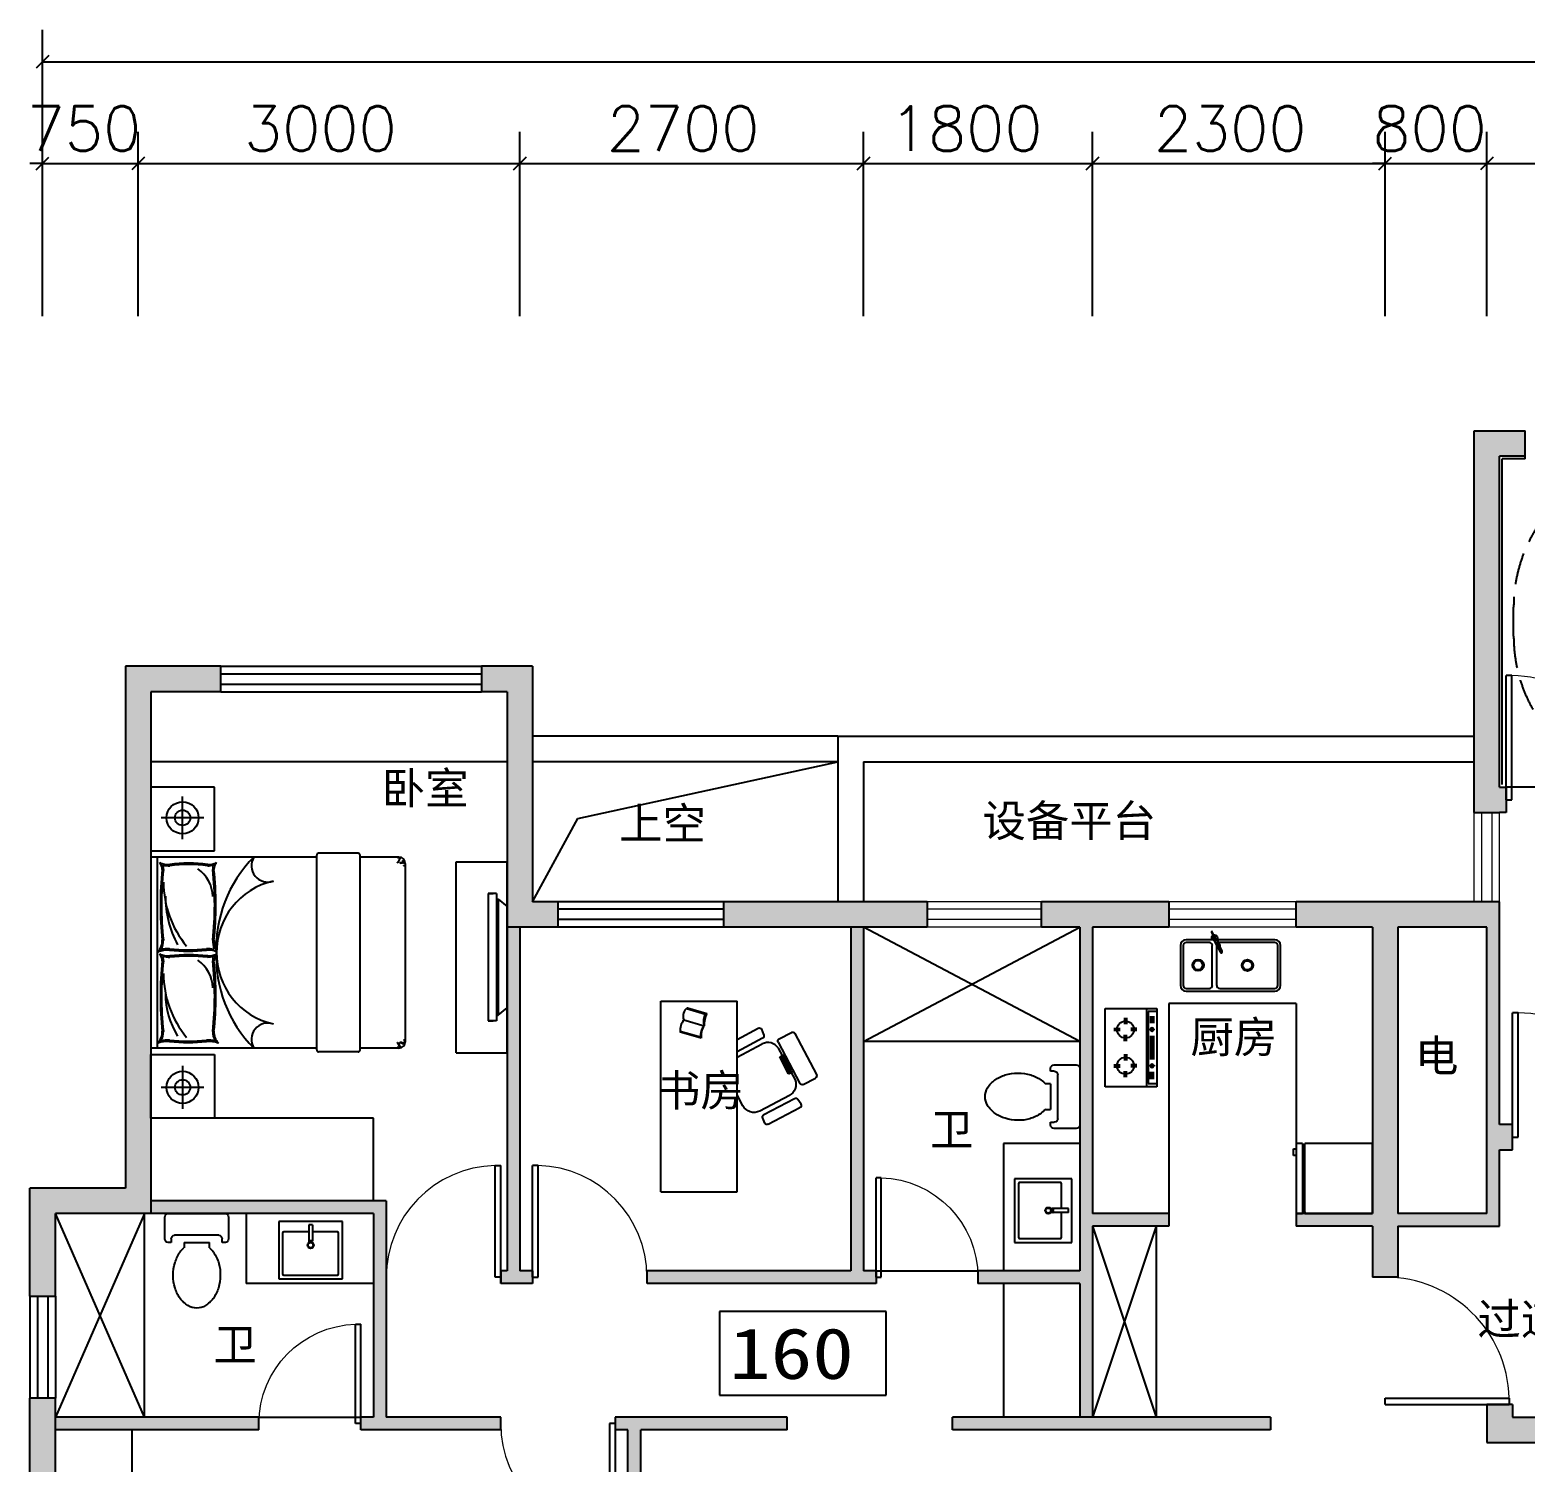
# Model space of a CAD drawing. Extents: x -1134706 to 1164706, y -1134256 to 18100.
# Drawn here: x -100 to 11650, y 6646 to 17900 of the extents above; entities that cross this region are included whole.
import ezdxf
from ezdxf.enums import TextEntityAlignment as Align

# ---------------------------------------------------------------- set-up
doc = ezdxf.new("R2010")
doc.units = 0
doc.header["$LTSCALE"] = 100
doc.linetypes.add('DASH', pattern=[0.35, 0.25, -0.1])
for name, color, linetype in [('4m-line', 4, 'Continuous'), ('4win', 140, 'Continuous'), ('5fix', 153, 'Continuous'), ('5fur', 175, 'Continuous'), ('5s-line', 5, 'Continuous'), ('7text', 31, 'Continuous'), ('7text2', 7, 'Continuous'), ('A-ANNO-DIMS', 70, 'Continuous'), ('A-WALL', 1, 'Continuous'), ('tc', 253, 'Continuous'), ('疏散范围线', 2, 'Continuous')]:
    doc.layers.add(name, color=color, linetype=linetype)
doc.styles.add('-黑体', font='simhei.ttf', dxfattribs={"width": 0.8})
doc.styles.add('9M-黑体', font='simhei.ttf')
doc.styles.add('GLA_T_A01_65_T3', font='ROMANS', dxfattribs={"bigfont": 'HZDX'})

msp = doc.modelspace()

# ---------------------------------------------------------------- hatches: boundary and pattern name
at = {"layer": 'tc'}
h = msp.add_hatch(color=256, dxfattribs=at)
h.dxf.hatch_style = 1
h.paths.add_polyline_path([(11450, 14550), (11650, 14550), (11650, 14750), (11250, 14750), (11250, 13050), (11250, 11750), (11450, 11750), (11500, 11750), (11500, 11950), (11450, 11950)])
h = msp.add_hatch(color=256, dxfattribs=at)
h.dxf.hatch_style = 1
h.paths.add_polyline_path([(850, 12700), (1400, 12700), (1400, 12900), (650, 12900), (650, 8800), (-100, 8800), (-100, 7950), (100, 7950), (100, 8600), (850, 8600)])
h = msp.add_hatch(color=256, dxfattribs=at)
h.dxf.hatch_style = 1
h.paths.add_polyline_path([(3850, 12900), (3450, 12900), (3450, 12700), (3650, 12700), (3650, 10850), (4050, 10850), (4050, 11050), (3850, 11050)])
h = msp.add_hatch(color=256, dxfattribs=at)
h.dxf.hatch_style = 1
h.paths.add_polyline_path([(6950, 10850), (6950, 11050), (6950, 11050), (6450, 11050), (6450, 11050), (5350, 11050), (5350, 10850)])
h = msp.add_hatch(color=256, dxfattribs=at)
h.dxf.hatch_style = 1
h.paths.add_polyline_path([(8250, 8500), (8850, 8500), (8850, 8600), (8250, 8600), (8250, 10850), (8850, 10850), (8850, 11050), (8050, 11050), (7850, 11050), (7850, 10850), (8150, 10850), (8150, 8150), (7350, 8150), (7350, 8050), (8150, 8050), (8150, 7000), (8250, 7000)])
h = msp.add_hatch(color=256, dxfattribs=at)
h.dxf.hatch_style = 1
h.paths.add_polyline_path([(10650, 8500), (11450, 8500), (11450, 9100), (11550, 9100), (11550, 9300), (11450, 9300), (11450, 11050), (9850, 11050), (9850, 10850), (10450, 10850), (10450, 8600), (9850, 8600), (9850, 8500), (10450, 8500), (10450, 8100), (10650, 8100)])
h.paths.add_polyline_path([(10650, 8600), (10650, 10850), (11350, 10850), (11350, 8600)], flags=16)
h = msp.add_hatch(color=256, dxfattribs=at)
h.dxf.hatch_style = 1
h.paths.add_polyline_path([(3650, 8150), (3600, 8150), (3600, 8050), (3850, 8050), (3850, 8150), (3750, 8150), (3750, 10850), (3650, 10850)])
h = msp.add_hatch(color=256, dxfattribs=at)
h.dxf.hatch_style = 1
h.paths.add_polyline_path([(6450, 8150), (6450, 10850), (6350, 10850), (6350, 8150), (4750, 8150), (4750, 8050), (6550, 8050), (6550, 8150)])
h = msp.add_hatch(color=256, dxfattribs=at)
h.dxf.hatch_style = 1
h.paths.add_polyline_path([(14900, 6800), (14900, 5200), (14900, 4900), (14900, 1100), (14150, 1100), (14150, 900), (15100, 900), (15850, 900), (15850, 1100), (15100, 1100), (15100, 4900), (15100, 5000), (15100, 6800), (17800, 6800), (18100, 6800), (18650, 6800), (18650, 7100), (18450, 7100), (18450, 7000), (17350, 7000), (17350, 9100), (17450, 9100), (17450, 9300), (16650, 9300), (16650, 9100), (17150, 9100), (17150, 7000), (15100, 7000), (15100, 9100), (15550, 9100), (15550, 9300), (14450, 9300), (14450, 9100), (14900, 9100), (14900, 7000), (12850, 7000), (12850, 9100), (13350, 9100), (13350, 9300), (12550, 9300), (12550, 9100), (12650, 9100), (12650, 7000), (11550, 7000), (11550, 7100), (11350, 7100), (11350, 6800), (11900, 6800), (13000, 6800)])
h = msp.add_hatch(color=256, dxfattribs=at)
h.dxf.hatch_style = 1
h.paths.add_polyline_path([(2600, 7000), (2500, 7000), (2500, 6900), (2700, 6900), (3600, 6900), (3600, 7000), (2700, 7000), (2700, 8700), (850, 8700), (850, 8600), (2600, 8600)])
h = msp.add_hatch(color=256, dxfattribs=at)
h.dxf.hatch_style = 1
h.paths.add_polyline_path([(100, 5200), (100, 7150), (-100, 7150), (-100, 5000), (1000, 5000), (1000, 900), (1600, 900), (1600, 1100), (1200, 1100), (1200, 5200)])
h = msp.add_hatch(color=256, dxfattribs=at)
h.dxf.hatch_style = 1
h.paths.add_polyline_path([(100, 7000), (100, 6900), (1700, 6900), (1700, 7000)])
h = msp.add_hatch(color=256, dxfattribs=at)
h.dxf.hatch_style = 1
h.paths.add_polyline_path([(4800, 2400), (5250, 2400), (5250, 2600), (4700, 2600), (4700, 6900), (5850, 6900), (5850, 7000), (4500, 7000), (4500, 6900), (4600, 6900), (4600, 1100), (3900, 1100), (3900, 900), (4600, 900), (5250, 900), (5250, 1100), (4800, 1100)])
h = msp.add_hatch(color=256, dxfattribs=at)
h.dxf.hatch_style = 1
h.paths.add_polyline_path([(9650, 6900), (9650, 7000), (7150, 7000), (7150, 6900)])

# ---------------------------------------------------------------- linework, layer by layer
at = {"color": 0, "linetype": 'ByBlock'}
for p, q in [((50, 17700), (-50, 17600)), ((-50, 16800), (50, 16900)), ((800, 16900), (700, 16800)), ((800, 16900), (700, 16800)), ((3800, 16900), (3700, 16800)), ((3700, 16800), (3800, 16900)), ((6500, 16900), (6400, 16800)), ((6400, 16800), (6500, 16900)), ((8300, 16900), (8200, 16800)), ((8200, 16800), (8300, 16900)), ((10500, 16800), (10600, 16900)), ((10500, 16800), (10600, 16900)), ((11400, 16900), (11300, 16800)), ((11400, 16900), (11300, 16800))]:
    msp.add_line(p, q, dxfattribs=at)
for p, q in [((11545, 12827), (11500, 12827)), ((11500, 11850), (11500, 12827)), ((11545, 11850), (11545, 12827)), ((11500, 11850), (11545, 11850)), ((11595, 10177), (11550, 10177)), ((11550, 9200), (11550, 10177)), ((11595, 9200), (11595, 10177)), ((7950, 9768), (8121, 9768)), ((7921, 9718), (7921, 9743)), ((7950, 9718), (7921, 9718)), ((7979, 9343), (7979, 9693)), ((8150, 9743), (8150, 9293)), ((7921, 9618), (7880, 9618)), ((7921, 9618), (7921, 9418)), ((7880, 9418), (7921, 9418)), ((7921, 9318), (7950, 9318)), ((7921, 9293), (7921, 9318)), ((8121, 9268), (7950, 9268)), ((11550, 9200), (11595, 9200)), ((3555, 8977), (3600, 8977)), ((3555, 8100), (3555, 8977)), ((3600, 8100), (3600, 8977)), ((3895, 8977), (3850, 8977)), ((3850, 8100), (3850, 8977)), ((3895, 8100), (3895, 8977)), ((986, 8600), (1436, 8600)), ((961, 8400), (961, 8571)), ((1461, 8571), (1461, 8400)), ((1011, 8371), (986, 8371)), ((1011, 8400), (1011, 8371)), ((1386, 8429), (1036, 8429)), ((1111, 8371), (1311, 8371)), ((1111, 8371), (1111, 8330)), ((1311, 8330), (1311, 8371)), ((1411, 8371), (1411, 8400)), ((1436, 8371), (1411, 8371)), ((3600, 8100), (3555, 8100)), ((3850, 8100), (3895, 8100)), ((10550, 7100), (10550, 7150)), ((10550, 7150), (11525, 7150)), ((10550, 7100), (11525, 7100)), ((11525, 7150), (11525, 7100)), ((4500, 6950), (4455, 6950)), ((4455, 6950), (4455, 6072)), ((4500, 6950), (4500, 6072))]:
    msp.add_line(p, q)
at = {"extrusion": (0, 0, -1)}
for p, q in [((6590, 8880), (6550, 8880)), ((6550, 8100), (6550, 8880)), ((6590, 8100), (6590, 8880)), ((6550, 8100), (6590, 8100)), ((2460, 7730), (2500, 7730)), ((2460, 6950), (2460, 7730)), ((2500, 6950), (2500, 7730)), ((2500, 6950), (2460, 6950))]:
    msp.add_line(p, q, dxfattribs=at)
at = {"lineweight": 13}
for centre, radius, start, end in [((11522, 11850), 978, 0, 88.5307), ((11572, 9200), 978, 0, 88.5307), ((3577, 8100), 877, 91.4693, 180), ((3872, 8100), 877, 0, 88.5307), ((4477, 6950), 877, 180, 268.5307)]:
    msp.add_arc(centre, radius, start, end, dxfattribs=at)
at = {"lineweight": 13, "extrusion": (0, 0, -1)}
for centre, start, end in [((-6570, 8100), 91.4693, 180), ((-2480, 6950), 0, 88.5307)]:
    msp.add_arc(centre, 780, start, end, dxfattribs=at)
at = {"extrusion": (0, 0, -1)}
for centre, major_axis, start_param, end_param in [((7950, 9743), (28.6, 0), 3.141593, 4.712389), ((8121, 9743), (-28.6, 0), 1.570796, 3.141593), ((7622, 9501), (-219, 0), 0.466662, 0.882651), ((7648, 9473), (-260, 0), 0.882651, 1.242542), ((7664, 9430), (-312, 0), 1.242542, 1.570796), ((7664, 9430), (312, 0), -1.570796, -1.242542), ((7681, 9473), (260, 0), -1.242542, -0.882651), ((7707, 9501), (219, 0), -0.882651, -0.65849), ((7950, 9693), (-28.6, 0), 1.570796, 3.141593), ((7582, 9518), (175, 0), 3.141593, 3.608254), ((7582, 9518), (-175, 0), -0.466662, 0), ((7622, 9536), (219, 0), 2.258941, 2.674931), ((7707, 9536), (219, 0), 0.65849, 0.882651), ((7648, 9563), (260, 0), 1.899051, 2.258941), ((7664, 9606), (-312, 0), 4.712389, 5.040643), ((7680, 9541), (-239, 0), 4.384135, 4.778232), ((7665, 9580), (-285, 0), 4.024244, 4.384135), ((7950, 9293), (-28.6, 0), 4.712389, 6.283185), ((7950, 9343), (28.6, 0), 0, 1.570796), ((8121, 9293), (28.6, 0), 0, 1.570796), ((986, 8571), (0, 28.6), -1.570796, 0), ((1436, 8571), (0, 28.6), 0, 1.570796), ((986, 8400), (0, 28.6), 3.141593, 4.712389), ((1036, 8400), (0, 28.6), -1.570796, 0), ((1386, 8400), (0, 28.6), 0, 1.570796), ((1436, 8400), (0, 28.6), 1.570796, 3.141593), ((1256, 8131), (0, 260), -1.242542, -0.882651), ((1228, 8157), (0, 219), -0.882651, -0.65849), ((1193, 8157), (0, 219), 0.65849, 0.882651), ((1149, 8115), (0, 285), 0.882651, 1.242542), ((1299, 8114), (0, 312), -1.570796, -1.242542), ((1299, 8114), (0, 312), 4.384135, 4.712389), ((1123, 8114), (0, 312), 1.570796, 1.899051), ((1187, 8130), (0, 239), 1.242542, 1.636639), ((1256, 8098), (0, 260), 4.024244, 4.384135), ((1166, 8098), (0, 260), 1.899051, 2.258941), ((1228, 8072), (0, 219), 3.608254, 4.024244), ((1211, 8032), (0, 175), 3.141593, 3.608254), ((1211, 8032), (0, 175), 2.674931, 3.141593), ((1193, 8072), (0, 219), 2.258941, 2.674931)]:
    msp.add_ellipse(centre, major_axis=major_axis, ratio=0.875, start_param=start_param, end_param=end_param, dxfattribs=at)
at = {"lineweight": 13}
msp.add_ellipse((10550, 7125), major_axis=(-689, 689), ratio=1, start_param=3.952635, end_param=5.497787, dxfattribs=at)
at = {"layer": '4m-line'}
for p, q in [((6250, 12350), (3850, 12350)), ((6250, 12350), (11250, 12350)), ((6250, 12350), (6250, 11050)), ((3650, 12150), (850, 12150)), ((6250, 12150), (3850, 12150)), ((4205, 11704), (6250, 12150)), ((6450, 12150), (11250, 12150)), ((6450, 12150), (6450, 11050)), ((12500, 11950), (11500, 11950)), ((3850, 11050), (4205, 11704)), ((6550, 8150), (7350, 8150)), ((1700, 7000), (2500, 7000))]:
    msp.add_line(p, q, dxfattribs=at)
at = {"layer": '4win'}
for p, q in [((1400, 12900), (3450, 12900)), ((1400, 12840), (3450, 12840)), ((1400, 12760), (3450, 12760)), ((1400, 12700), (3450, 12700)), ((5350, 11050), (4050, 11050)), ((5350, 10990), (4050, 10990)), ((5350, 10910), (4050, 10910)), ((5350, 10850), (4050, 10850)), ((-100, 7950), (-100, 7150)), ((-40, 7950), (-40, 7150)), ((40, 7950), (40, 7150)), ((100, 7950), (100, 7150))]:
    msp.add_line(p, q, dxfattribs=at)
at = {"layer": '4win', "lineweight": 13}
for p, q in [((11250, 11050), (11250, 11750)), ((11310, 11050), (11310, 11750)), ((11390, 11050), (11390, 11750)), ((11450, 11050), (11450, 11750)), ((7850, 11050), (6950, 11050)), ((9850, 11050), (8850, 11050)), ((7850, 10990), (6950, 10990)), ((9850, 10990), (8850, 10990)), ((7850, 10910), (6950, 10910)), ((7850, 10850), (6950, 10850)), ((9850, 10910), (8850, 10910)), ((9850, 10850), (8850, 10850))]:
    msp.add_line(p, q, dxfattribs=at)
at = {"layer": '5fix'}
for p, q in [((6450, 9950), (8150, 10850)), ((8150, 9950), (6450, 10850)), ((9850, 10250), (8850, 10250)), ((8850, 10250), (8850, 8600)), ((9850, 10250), (9850, 8600)), ((8350, 9595), (8350, 10211)), ((8350, 10211), (8755, 10211)), ((8502, 10136), (8502, 10087)), ((8518, 10136), (8518, 10087)), ((8674, 10211), (8674, 9595)), ((8755, 10187), (8687, 10187)), ((8687, 10187), (8687, 9620)), ((8706, 10151), (8706, 10095)), ((8717, 10151), (8717, 10095)), ((8729, 10151), (8729, 10095)), ((8755, 10211), (8755, 9595)), ((8419, 10053), (8467, 10053)), ((8419, 10041), (8467, 10041)), ((8502, 9955), (8502, 10003)), ((8518, 9955), (8518, 10003)), ((8600, 10053), (8552, 10053)), ((8600, 10037), (8552, 10037)), ((8702, 10049), (8702, 10042)), ((8734, 10049), (8702, 10049)), ((8702, 10042), (8734, 10042)), ((8706, 10050), (8706, 10049)), ((8706, 9996), (8706, 9810)), ((8707, 10038), (8707, 10038)), ((8710, 10053), (8712, 10053)), ((8711, 10055), (8711, 10052)), ((8711, 10035), (8711, 10034)), ((8715, 10038), (8717, 10038)), ((8716, 10058), (8716, 10057)), ((8716, 10050), (8716, 10049)), ((8716, 10040), (8716, 10037)), ((8717, 9996), (8717, 9810)), ((8720, 10053), (8722, 10053)), ((8720, 10033), (8722, 10033)), ((8721, 10055), (8721, 10052)), ((8721, 10035), (8721, 10033)), ((8725, 10038), (8727, 10038)), ((8726, 10050), (8726, 10049)), ((8726, 10040), (8726, 10037)), ((8729, 9996), (8729, 9810)), ((8734, 10042), (8734, 10049)), ((8150, 9950), (6450, 9950)), ((8419, 9769), (8467, 9769)), ((8419, 9753), (8467, 9753)), ((8502, 9852), (8502, 9803)), ((8518, 9852), (8518, 9803)), ((8600, 9769), (8552, 9769)), ((8600, 9753), (8552, 9753)), ((8702, 9757), (8702, 9765)), ((8702, 9765), (8734, 9765)), ((8734, 9757), (8702, 9757)), ((8705, 9765), (8707, 9765)), ((8706, 9766), (8706, 9765)), ((8706, 9756), (8706, 9755)), ((8706, 9755), (8707, 9755)), ((8710, 9770), (8712, 9770)), ((8711, 9771), (8711, 9769)), ((8715, 9765), (8717, 9765)), ((8715, 9755), (8717, 9755)), ((8716, 9774), (8716, 9774)), ((8716, 9766), (8716, 9765)), ((8716, 9756), (8716, 9754)), ((8720, 9770), (8722, 9770)), ((8721, 9771), (8721, 9769)), ((8725, 9765), (8727, 9765)), ((8725, 9755), (8727, 9755)), ((8726, 9766), (8726, 9765)), ((8726, 9756), (8726, 9754)), ((8734, 9765), (8734, 9757)), ((8502, 9670), (8502, 9719)), ((8518, 9670), (8518, 9719)), ((8706, 9656), (8706, 9712)), ((8711, 9751), (8711, 9750)), ((8711, 9750), (8712, 9750)), ((8717, 9656), (8717, 9712)), ((8720, 9750), (8722, 9750)), ((8721, 9751), (8721, 9748)), ((8729, 9656), (8729, 9712)), ((8755, 9595), (8350, 9595)), ((8687, 9620), (8755, 9620)), ((7550, 9150), (7550, 8150)), ((8150, 9150), (7550, 9150)), ((9831, 9109), (9850, 9109)), ((9831, 9055), (9831, 9109)), ((9850, 9055), (9831, 9055)), ((9850, 9150), (9850, 8600)), ((9900, 9150), (9850, 9150)), ((9850, 9109), (9850, 9055)), ((9900, 9150), (9900, 9136)), ((9900, 9136), (9900, 8613)), ((9920, 9136), (9900, 9136)), ((10450, 9150), (9920, 9150)), ((9920, 9136), (9920, 9150)), ((9920, 8613), (9920, 9136)), ((10450, 8600), (10450, 9150)), ((800, 7000), (100, 8600)), ((800, 8600), (100, 7000)), ((800, 7000), (800, 8600)), ((1600, 8600), (1600, 8050)), ((9850, 8600), (9900, 8600)), ((9920, 8613), (9900, 8613)), ((9900, 8613), (9900, 8600)), ((9920, 8613), (9920, 8600)), ((9920, 8600), (10450, 8600)), ((2600, 8050), (1600, 8050))]:
    msp.add_line(p, q, dxfattribs=at)
at = {"layer": '5fix', "ltscale": 20}
for p, q in [((9198, 10786), (9187, 10811)), ((9203, 10788), (9192, 10813)), ((8941, 10706), (8941, 10392)), ((8963, 10706), (8963, 10392)), ((9201, 10751), (8986, 10751)), ((9169, 10729), (8986, 10729)), ((9192, 10392), (9192, 10706)), ((9206, 10745), (9229, 10695)), ((9209, 10744), (9232, 10696)), ((9236, 10691), (9226, 10711)), ((9226, 10711), (9236, 10691)), ((9226, 10706), (9226, 10392)), ((9251, 10705), (9228, 10754)), ((9254, 10706), (9230, 10756)), ((9684, 10751), (9231, 10751)), ((9242, 10717), (9232, 10737)), ((9252, 10699), (9243, 10719)), ((9684, 10729), (9250, 10729)), ((9270, 10660), (9254, 10695)), ((9707, 10392), (9707, 10706)), ((9729, 10392), (9729, 10706)), ((9238, 10688), (9254, 10652)), ((8986, 10369), (9169, 10369)), ((8986, 10347), (9684, 10347)), ((9250, 10369), (9684, 10369))]:
    msp.add_line(p, q, dxfattribs=at)
at = {"layer": '5fix', "ltscale": 2}
for p, q in [((8088, 8873), (7638, 8873)), ((7638, 8873), (7638, 8373)), ((7668, 8833), (7668, 8413)), ((7998, 8843), (7678, 8843)), ((8008, 8638), (8008, 8833)), ((8088, 8373), (8088, 8873)), ((8063, 8638), (7935, 8638)), ((8063, 8607), (7935, 8607)), ((8008, 8413), (8008, 8607)), ((8063, 8607), (8063, 8638)), ((2356, 8536), (1856, 8536)), ((1856, 8536), (1856, 8086)), ((2121, 8511), (2091, 8511)), ((2091, 8511), (2091, 8383)), ((2121, 8511), (2121, 8383)), ((2356, 8086), (2356, 8536)), ((1886, 8446), (1886, 8126)), ((2091, 8456), (1896, 8456)), ((2316, 8456), (2121, 8456)), ((2326, 8126), (2326, 8446)), ((7638, 8373), (8088, 8373)), ((7678, 8403), (7998, 8403)), ((1896, 8116), (2316, 8116)), ((1856, 8086), (2356, 8086))]:
    msp.add_line(p, q, dxfattribs=at)
at = {"layer": '5fix', "ltscale": 20}
for centre, radius in [((9210, 10767), 22.5), ((9210, 10767), 10.2), ((9080, 10551), 45), ((9080, 10551), 36), ((9468, 10550), 45), ((9468, 10550), 36)]:
    msp.add_circle(centre, radius, dxfattribs=at)
at = {"layer": '5fix'}
for centre in [(8510, 10045), (8510, 9761)]:
    msp.add_circle(centre, 66.4, dxfattribs=at)
at = {"layer": '5fix', "ltscale": 2}
for centre, radius in [((7903, 8623), 25), ((7903, 8623), 20), ((2106, 8351), 25), ((2106, 8351), 20)]:
    msp.add_circle(centre, radius, dxfattribs=at)
at = {"layer": '5fix', "ltscale": 20}
for centre, radius, start, end in [((9189, 10812), 2.7, 25.0849, 205.0849), ((8986, 10706), 45, 90, 180), ((8986, 10706), 23.4, 90, 180), ((9169, 10706), 23.4, 0, 90), ((9196, 10797), 2.7, 205.0849, 25.0849), ((9232, 10720), 10.8, 205.0849, 25.0849), ((9250, 10706), 23.4, 179.8226, 180), ((9241, 10700), 13.5, 205.0849, 25.0849), ((9241, 10700), 10.8, 205.0849, 25.0849), ((9250, 10706), 23.4, 90, 111.7283), ((9684, 10706), 45, 0, 90), ((9684, 10706), 23.4, 0, 90), ((9262, 10656), 9, 205.0849, 25.0849), ((8986, 10392), 45, 180, 270), ((8986, 10392), 23.4, 180, 270), ((9169, 10392), 23.4, 270, 0), ((9250, 10392), 23.4, 180, 270), ((9684, 10392), 45, 270, 0), ((9684, 10392), 23.4, 270, 0)]:
    msp.add_arc(centre, radius, start, end, dxfattribs=at)
at = {"layer": '5fix'}
for centre, start, end in [((8718, 10045), 15.9261, 164.0739), ((8718, 10045), 196.0277, 343.9723), ((8718, 9761), 16.0277, 163.9723), ((8718, 9761), 195.9261, 344.0739)]:
    msp.add_arc(centre, 13, start, end, dxfattribs=at)
at = {"layer": '5fix', "ltscale": 2}
for centre, start, end in [((7678, 8833), 90, 180), ((7998, 8833), 0, 90), ((1896, 8446), 90, 180), ((2316, 8446), 0, 90), ((7678, 8413), 180, 270), ((7998, 8413), 270, 0), ((1896, 8126), 180, 270), ((2316, 8126), 270, 0)]:
    msp.add_arc(centre, 10, start, end, dxfattribs=at)
for centre, major_axis, start_param, end_param in [((7935, 8623), (0, 15.3), 0, 1.570794), ((7935, 8623), (0, 15.3), 0, 3.141593), ((7935, 8623), (0, 15.3), 1.570798, 3.141593), ((7944, 8623), (0, 15.3), 0, 3.141593), ((7944, 8623), (0, 15.3), 0, 3.141593), ((7946, 8623), (0, 15.3), 0, 3.141593), ((7946, 8623), (0, 15.3), 0, 3.141593), ((2106, 8394), (-15.3, 0), 0, 3.141593), ((2106, 8394), (-15.3, 0), 0, 3.141593), ((2106, 8393), (-15.3, 0), 0, 3.141593), ((2106, 8393), (-15.3, 0), 0, 3.141593), ((2106, 8383), (15.3, 0), 3.141593, 4.712387), ((2106, 8383), (-15.3, 0), 0, 3.141593), ((2106, 8383), (15.3, 0), -1.570794, 0)]:
    msp.add_ellipse(centre, major_axis=major_axis, ratio=0.448066, start_param=start_param, end_param=end_param, dxfattribs=at)
at = {"layer": '5fur', "ltscale": 100}
for p, q in [((1350, 11950), (850, 11950)), ((850, 11950), (850, 11450)), ((1100, 11541), (1100, 11877)), ((1350, 11450), (1350, 11950)), ((1268, 11709), (932, 11709)), ((850, 11450), (1350, 11450)), ((2154, 11400), (850, 11400)), ((850, 11400), (850, 9900)), ((900, 11400), (900, 9900)), ((2154, 9885), (2154, 11415)), ((2480, 11430), (2169, 11430)), ((2495, 9885), (2495, 11415)), ((2800, 11400), (2495, 11400)), ((2796, 11399), (2795, 11398)), ((2795, 11398), (2795, 11397)), ((2797, 11400), (2796, 11399)), ((2789, 11358), (2788, 11358)), ((2788, 11358), (2788, 11357)), ((2788, 11357), (2788, 11357)), ((2788, 11357), (2788, 11357)), ((2788, 11357), (2788, 11356)), ((2788, 11356), (2788, 11356)), ((2788, 11356), (2788, 11356)), ((2788, 11356), (2788, 11356)), ((2788, 11356), (2789, 11356)), ((2790, 11359), (2789, 11359)), ((2789, 11359), (2789, 11359)), ((2789, 11359), (2789, 11358)), ((2789, 11358), (2789, 11358)), ((2789, 11357), (2790, 11358)), ((2789, 11356), (2789, 11357)), ((2789, 11357), (2789, 11357)), ((2789, 11357), (2789, 11357)), ((2791, 11360), (2790, 11360)), ((2790, 11360), (2790, 11359)), ((2790, 11358), (2791, 11359)), ((2790, 11358), (2790, 11358)), ((2792, 11362), (2791, 11361)), ((2791, 11361), (2791, 11361)), ((2791, 11361), (2791, 11360)), ((2791, 11359), (2792, 11360)), ((2791, 11359), (2791, 11359)), ((2793, 11364), (2792, 11364)), ((2792, 11364), (2792, 11363)), ((2792, 11363), (2792, 11363)), ((2792, 11363), (2792, 11362)), ((2792, 11360), (2793, 11361)), ((2792, 11360), (2792, 11360)), ((2794, 11390), (2793, 11389)), ((2793, 11389), (2793, 11389)), ((2793, 11389), (2793, 11388)), ((2793, 11388), (2793, 11388)), ((2793, 11388), (2793, 11388)), ((2793, 11388), (2793, 11388)), ((2794, 11366), (2793, 11366)), ((2793, 11366), (2793, 11365)), ((2793, 11365), (2793, 11364)), ((2793, 11361), (2794, 11361)), ((2795, 11396), (2794, 11396)), ((2794, 11396), (2794, 11395)), ((2794, 11395), (2794, 11395)), ((2794, 11395), (2794, 11394)), ((2794, 11394), (2794, 11394)), ((2794, 11394), (2794, 11393)), ((2794, 11393), (2794, 11393)), ((2794, 11393), (2794, 11392)), ((2794, 11392), (2794, 11392)), ((2794, 11392), (2794, 11391)), ((2794, 11391), (2794, 11391)), ((2794, 11391), (2794, 11390)), ((2794, 11390), (2794, 11390)), ((2794, 11390), (2794, 11390)), ((2795, 11368), (2794, 11367)), ((2794, 11367), (2794, 11367)), ((2794, 11367), (2794, 11366)), ((2794, 11361), (2795, 11362)), ((2795, 11397), (2795, 11396)), ((2796, 11369), (2795, 11369)), ((2795, 11369), (2795, 11368)), ((2795, 11368), (2795, 11368)), ((2795, 11362), (2795, 11362)), ((2795, 11362), (2796, 11362)), ((2797, 11371), (2796, 11370)), ((2796, 11370), (2796, 11370)), ((2796, 11370), (2796, 11369)), ((2796, 11362), (2797, 11363)), ((2798, 11373), (2797, 11372)), ((2797, 11372), (2797, 11371)), ((2797, 11371), (2797, 11371)), ((2797, 11363), (2798, 11364)), ((2797, 11363), (2797, 11363)), ((2799, 11374), (2798, 11374)), ((2798, 11374), (2798, 11373)), ((2798, 11373), (2798, 11373)), ((2798, 11366), (2799, 11367)), ((2798, 11365), (2798, 11366)), ((2798, 11364), (2798, 11365)), ((2798, 11365), (2798, 11365)), ((2800, 11376), (2799, 11375)), ((2799, 11375), (2799, 11374)), ((2799, 11369), (2800, 11370)), ((2799, 11368), (2799, 11369)), ((2799, 11369), (2799, 11369)), ((2799, 11367), (2799, 11368)), ((2801, 11377), (2800, 11377)), ((2800, 11377), (2800, 11376)), ((2800, 11371), (2801, 11372)), ((2800, 11370), (2800, 11371)), ((2802, 11379), (2801, 11379)), ((2801, 11379), (2801, 11378)), ((2801, 11378), (2801, 11377)), ((2801, 11373), (2802, 11374)), ((2801, 11372), (2801, 11373)), ((2803, 11381), (2802, 11380)), ((2802, 11380), (2802, 11379)), ((2802, 11374), (2803, 11375)), ((2802, 11374), (2802, 11374)), ((2804, 11382), (2803, 11382)), ((2803, 11382), (2803, 11381)), ((2803, 11381), (2803, 11381)), ((2803, 11377), (2804, 11378)), ((2803, 11376), (2803, 11377)), ((2803, 11375), (2803, 11376)), ((2805, 11384), (2804, 11384)), ((2804, 11384), (2804, 11383)), ((2804, 11383), (2804, 11383)), ((2804, 11383), (2804, 11382)), ((2804, 11381), (2805, 11382)), ((2804, 11380), (2804, 11381)), ((2804, 11379), (2804, 11380)), ((2804, 11378), (2804, 11379)), ((2806, 11386), (2805, 11385)), ((2805, 11385), (2805, 11385)), ((2805, 11385), (2805, 11385)), ((2805, 11385), (2805, 11384)), ((2805, 11384), (2805, 11385)), ((2805, 11385), (2806, 11385)), ((2805, 11383), (2805, 11384)), ((2805, 11382), (2805, 11383)), ((2805, 11383), (2805, 11383)), ((2807, 11387), (2806, 11387)), ((2806, 11387), (2806, 11386)), ((2806, 11386), (2806, 11387)), ((2806, 11387), (2807, 11387)), ((2806, 11386), (2806, 11386)), ((2806, 11385), (2806, 11386)), ((2806, 11386), (2806, 11386)), ((2807, 11356), (2806, 11354)), ((2806, 11354), (2808, 11353)), ((2808, 11390), (2807, 11389)), ((2807, 11389), (2807, 11388)), ((2807, 11388), (2807, 11388)), ((2807, 11388), (2807, 11387)), ((2807, 11387), (2807, 11388)), ((2807, 11388), (2808, 11388)), ((2807, 11387), (2807, 11387)), ((2807, 11356), (2812, 11357)), ((2809, 11391), (2808, 11390)), ((2808, 11390), (2808, 11390)), ((2808, 11388), (2808, 11389)), ((2808, 11389), (2809, 11389)), ((2808, 11388), (2808, 11388)), ((2808, 11353), (2816, 11354)), ((2808, 11353), (2808, 11353)), ((2810, 11393), (2809, 11392)), ((2809, 11392), (2809, 11391)), ((2809, 11389), (2809, 11390)), ((2809, 11390), (2810, 11390)), ((2809, 11389), (2809, 11389)), ((2811, 11395), (2810, 11393)), ((2810, 11390), (2810, 11391)), ((2810, 11391), (2811, 11391)), ((2811, 11392), (2812, 11393)), ((2811, 11391), (2811, 11392)), ((2811, 11391), (2811, 11391)), ((2812, 11393), (2813, 11393)), ((2812, 11357), (2817, 11358)), ((2813, 11394), (2814, 11395)), ((2813, 11393), (2813, 11394)), ((2816, 11354), (2820, 11355)), ((2817, 11358), (2821, 11359)), ((2820, 11355), (2821, 11356)), ((2821, 11359), (2823, 11359)), ((2821, 11356), (2825, 11355)), ((2824, 11365), (2823, 11365)), ((2823, 11359), (2825, 11360)), ((2826, 11366), (2824, 11365)), ((2825, 11360), (2826, 11360)), ((2825, 11355), (2831, 11358)), ((2827, 11366), (2826, 11366)), ((2826, 11360), (2827, 11361)), ((2828, 11367), (2827, 11366)), ((2827, 11361), (2827, 11361)), ((2827, 11361), (2828, 11361)), ((2829, 11367), (2828, 11367)), ((2828, 11361), (2829, 11362)), ((2830, 11367), (2829, 11367)), ((2829, 11362), (2829, 11362)), ((2829, 11362), (2830, 11362)), ((2831, 11368), (2830, 11367)), ((2830, 11362), (2830, 11362)), ((2830, 11362), (2831, 11362)), ((2832, 11368), (2831, 11368)), ((2831, 11362), (2832, 11362)), ((2831, 11358), (2834, 11358)), ((2833, 11368), (2832, 11368)), ((2832, 11362), (2832, 11362)), ((2832, 11362), (2833, 11362)), ((2834, 11368), (2833, 11368)), ((2833, 11362), (2834, 11363)), ((2836, 11369), (2834, 11368)), ((2834, 11363), (2835, 11363)), ((2834, 11358), (2837, 11355)), ((2835, 11363), (2837, 11363)), ((2835, 11336), (2837, 11335)), ((2837, 11369), (2836, 11369)), ((2839, 11370), (2837, 11369)), ((2837, 11363), (2839, 11363)), ((2837, 11355), (2840, 11354)), ((2837, 11335), (2839, 11335)), ((2840, 11370), (2839, 11370)), ((2839, 11363), (2841, 11364)), ((2839, 11335), (2841, 11335)), ((2843, 11371), (2840, 11370)), ((2840, 11354), (2841, 11354)), ((2841, 11364), (2844, 11364)), ((2841, 11354), (2850, 11354)), ((2841, 11335), (2843, 11334)), ((2845, 11372), (2843, 11371)), ((2843, 11334), (2844, 11334)), ((2844, 11364), (2848, 11365)), ((2844, 11334), (2846, 11334)), ((2846, 11334), (2848, 11334)), ((2850, 11354), (2848, 11354)), ((2848, 11334), (2850, 11334)), ((2850, 11350), (2850, 9947)), ((3250, 9863), (3250, 11363)), ((3250, 11363), (3650, 11363)), ((3650, 9863), (3650, 11363)), ((3650, 11261), (3650, 9965)), ((3500, 11113), (3500, 10113)), ((3500, 11113), (3540, 11113)), ((3567, 11113), (3500, 11113)), ((3567, 11113), (3567, 10113)), ((3567, 11069), (3579, 11069)), ((3579, 11069), (3579, 10157)), ((3579, 11069), (3650, 11011)), ((3567, 10113), (3500, 10113)), ((3500, 10113), (3540, 10113)), ((3567, 10157), (3579, 10157)), ((3579, 10157), (3650, 10215)), ((2154, 9900), (850, 9900)), ((2800, 9900), (2495, 9900)), ((2788, 9943), (2788, 9944)), ((2788, 9944), (2788, 9944)), ((2788, 9944), (2788, 9944)), ((2788, 9944), (2788, 9944)), ((2788, 9944), (2789, 9944)), ((2788, 9942), (2788, 9943)), ((2788, 9943), (2788, 9943)), ((2788, 9943), (2788, 9943)), ((2789, 9942), (2788, 9942)), ((2789, 9944), (2789, 9943)), ((2789, 9943), (2789, 9943)), ((2789, 9943), (2789, 9943)), ((2789, 9943), (2790, 9942)), ((2789, 9941), (2789, 9942)), ((2789, 9942), (2789, 9942)), ((2790, 9941), (2789, 9941)), ((2789, 9941), (2789, 9941)), ((2790, 9942), (2790, 9942)), ((2790, 9942), (2791, 9941)), ((2790, 9940), (2790, 9941)), ((2791, 9940), (2790, 9940)), ((2791, 9941), (2791, 9941)), ((2791, 9941), (2792, 9940)), ((2791, 9939), (2791, 9940)), ((2792, 9938), (2791, 9939)), ((2791, 9939), (2791, 9939)), ((2792, 9940), (2792, 9940)), ((2792, 9940), (2793, 9939)), ((2792, 9937), (2792, 9938)), ((2792, 9936), (2792, 9937)), ((2792, 9937), (2792, 9937)), ((2793, 9936), (2792, 9936)), ((2793, 9939), (2794, 9939)), ((2793, 9935), (2793, 9936)), ((2793, 9934), (2793, 9935)), ((2794, 9934), (2793, 9934)), ((2793, 9911), (2793, 9912)), ((2793, 9912), (2793, 9912)), ((2793, 9912), (2793, 9912)), ((2793, 9912), (2793, 9912)), ((2794, 9910), (2793, 9911)), ((2793, 9911), (2793, 9911)), ((2794, 9939), (2795, 9938)), ((2794, 9933), (2794, 9934)), ((2795, 9932), (2794, 9933)), ((2794, 9933), (2794, 9933)), ((2794, 9909), (2794, 9910)), ((2794, 9910), (2794, 9910)), ((2794, 9910), (2794, 9910)), ((2794, 9908), (2794, 9909)), ((2794, 9909), (2794, 9909)), ((2794, 9907), (2794, 9908)), ((2794, 9908), (2794, 9908)), ((2794, 9906), (2794, 9907)), ((2794, 9907), (2794, 9907)), ((2794, 9905), (2794, 9906)), ((2794, 9906), (2794, 9906)), ((2794, 9904), (2794, 9905)), ((2794, 9905), (2794, 9905)), ((2795, 9904), (2794, 9904)), ((2795, 9938), (2795, 9938)), ((2795, 9938), (2796, 9938)), ((2795, 9931), (2795, 9932)), ((2795, 9932), (2795, 9932)), ((2796, 9931), (2795, 9931)), ((2795, 9903), (2795, 9904)), ((2795, 9902), (2795, 9903)), ((2796, 9901), (2795, 9902)), ((2796, 9938), (2797, 9937)), ((2796, 9930), (2796, 9931)), ((2797, 9929), (2796, 9930)), ((2796, 9930), (2796, 9930)), ((2797, 9900), (2796, 9901)), ((2797, 9937), (2797, 9937)), ((2797, 9937), (2798, 9936)), ((2797, 9928), (2797, 9929)), ((2797, 9929), (2797, 9929)), ((2798, 9927), (2797, 9928)), ((2798, 9936), (2798, 9935)), ((2798, 9935), (2798, 9935)), ((2798, 9935), (2798, 9934)), ((2798, 9934), (2799, 9933)), ((2798, 9926), (2798, 9927)), ((2798, 9927), (2798, 9927)), ((2799, 9926), (2798, 9926)), ((2799, 9933), (2799, 9932)), ((2799, 9932), (2799, 9931)), ((2799, 9931), (2799, 9931)), ((2799, 9931), (2800, 9930)), ((2799, 9925), (2799, 9926)), ((2800, 9924), (2799, 9925)), ((2800, 9930), (2800, 9929)), ((2800, 9929), (2801, 9928)), ((2800, 9923), (2800, 9924)), ((2801, 9923), (2800, 9923)), ((2801, 9928), (2801, 9927)), ((2801, 9927), (2802, 9926)), ((2801, 9922), (2801, 9923)), ((2801, 9921), (2801, 9922)), ((2802, 9921), (2801, 9921)), ((2802, 9926), (2802, 9926)), ((2802, 9926), (2803, 9925)), ((2802, 9920), (2802, 9921)), ((2803, 9919), (2802, 9920)), ((2803, 9925), (2803, 9924)), ((2803, 9924), (2803, 9923)), ((2803, 9923), (2804, 9922)), ((2803, 9918), (2803, 9919)), ((2803, 9919), (2803, 9919)), ((2804, 9918), (2803, 9918)), ((2804, 9922), (2804, 9921)), ((2804, 9921), (2804, 9920)), ((2804, 9920), (2804, 9919)), ((2804, 9919), (2805, 9918)), ((2804, 9917), (2804, 9918)), ((2804, 9916), (2804, 9917)), ((2804, 9917), (2804, 9917)), ((2805, 9916), (2804, 9916)), ((2805, 9918), (2805, 9917)), ((2805, 9917), (2805, 9917)), ((2805, 9917), (2805, 9916)), ((2805, 9915), (2805, 9916)), ((2805, 9916), (2805, 9915)), ((2806, 9914), (2805, 9915)), ((2805, 9915), (2805, 9915)), ((2805, 9915), (2805, 9915)), ((2805, 9915), (2806, 9915)), ((2806, 9946), (2808, 9947)), ((2807, 9944), (2806, 9946)), ((2806, 9915), (2806, 9914)), ((2806, 9913), (2806, 9914)), ((2806, 9914), (2806, 9914)), ((2806, 9914), (2806, 9914)), ((2806, 9914), (2806, 9913)), ((2807, 9913), (2806, 9913)), ((2806, 9913), (2807, 9913)), ((2807, 9944), (2812, 9943)), ((2807, 9912), (2807, 9913)), ((2807, 9913), (2807, 9913)), ((2807, 9913), (2807, 9912)), ((2807, 9911), (2807, 9912)), ((2807, 9912), (2807, 9912)), ((2807, 9912), (2808, 9912)), ((2808, 9910), (2807, 9911)), ((2808, 9947), (2808, 9947)), ((2808, 9947), (2816, 9946)), ((2808, 9912), (2808, 9912)), ((2808, 9912), (2808, 9911)), ((2808, 9911), (2809, 9911)), ((2809, 9909), (2808, 9910)), ((2808, 9910), (2808, 9910)), ((2809, 9911), (2809, 9911)), ((2809, 9911), (2809, 9910)), ((2809, 9910), (2810, 9910)), ((2809, 9908), (2809, 9909)), ((2810, 9907), (2809, 9908)), ((2810, 9910), (2810, 9909)), ((2810, 9909), (2811, 9909)), ((2811, 9905), (2810, 9907)), ((2811, 9909), (2811, 9909)), ((2811, 9909), (2811, 9908)), ((2811, 9908), (2812, 9907)), ((2812, 9943), (2817, 9942)), ((2812, 9907), (2813, 9907)), ((2813, 9907), (2813, 9906)), ((2813, 9906), (2814, 9905)), ((2816, 9946), (2820, 9945)), ((2817, 9942), (2821, 9941)), ((2820, 9945), (2821, 9944)), ((2821, 9944), (2825, 9945)), ((2821, 9941), (2823, 9941)), ((2823, 9941), (2825, 9940)), ((2824, 9935), (2823, 9935)), ((2826, 9934), (2824, 9935)), ((2825, 9945), (2831, 9942)), ((2825, 9940), (2826, 9940)), ((2826, 9940), (2827, 9939)), ((2827, 9934), (2826, 9934)), ((2827, 9939), (2827, 9939)), ((2827, 9939), (2828, 9939)), ((2828, 9933), (2827, 9934)), ((2828, 9939), (2829, 9938)), ((2829, 9933), (2828, 9933)), ((2829, 9938), (2829, 9938)), ((2829, 9938), (2830, 9938)), ((2830, 9933), (2829, 9933)), ((2830, 9938), (2830, 9938)), ((2830, 9938), (2831, 9938)), ((2831, 9932), (2830, 9933)), ((2831, 9942), (2834, 9942)), ((2831, 9938), (2832, 9938)), ((2832, 9932), (2831, 9932)), ((2832, 9938), (2832, 9938)), ((2832, 9938), (2833, 9938)), ((2833, 9932), (2832, 9932)), ((2833, 9938), (2834, 9937)), ((2834, 9932), (2833, 9932)), ((2834, 9942), (2837, 9945)), ((2834, 9937), (2835, 9937)), ((2836, 9931), (2834, 9932)), ((2835, 9964), (2837, 9965)), ((2835, 9937), (2837, 9937)), ((2837, 9931), (2836, 9931)), ((2837, 9965), (2839, 9965)), ((2837, 9945), (2840, 9946)), ((2837, 9937), (2839, 9937)), ((2839, 9930), (2837, 9931)), ((2839, 9965), (2841, 9965)), ((2839, 9937), (2841, 9936)), ((2840, 9930), (2839, 9930)), ((2840, 9946), (2841, 9946)), ((2843, 9929), (2840, 9930)), ((2841, 9965), (2843, 9966)), ((2841, 9946), (2850, 9946)), ((2841, 9936), (2844, 9936)), ((2843, 9966), (2844, 9966)), ((2845, 9928), (2843, 9929)), ((2844, 9966), (2846, 9966)), ((2844, 9936), (2848, 9935)), ((2846, 9966), (2848, 9966)), ((2848, 9966), (2850, 9966)), ((2850, 9946), (2848, 9946)), ((850, 9350), (850, 9850)), ((850, 9850), (1350, 9850)), ((1100, 9759), (1100, 9423)), ((1350, 9850), (1350, 9350)), ((2480, 9870), (2169, 9870)), ((3250, 9863), (3650, 9863)), ((1268, 9591), (932, 9591)), ((1350, 9350), (850, 9350))]:
    msp.add_line(p, q, dxfattribs=at)
at = {"layer": '5fur'}
for p, q in [((4857, 8769), (4857, 10269)), ((4857, 10269), (5457, 10269)), ((5457, 8769), (5457, 10269)), ((5039, 10121), (5198, 10074)), ((5059, 10210), (5208, 10167)), ((5061, 10212), (5211, 10168)), ((5063, 10213), (5213, 10169)), ((5065, 10215), (5217, 10170)), ((5067, 10216), (5220, 10172)), ((5169, 9985), (5010, 10031)), ((5171, 9982), (5010, 10029)), ((5173, 9979), (5010, 10027)), ((5175, 9977), (5010, 10025)), ((5457, 9968), (5624, 10055)), ((5650, 10047), (5666, 10005)), ((5788, 9973), (5884, 10023)), ((5911, 10015), (6081, 9691)), ((5175, 9977), (5169, 9985)), ((5457, 9873), (5658, 9979)), ((5457, 9829), (5654, 9932)), ((5780, 9946), (5951, 9622)), ((5813, 9841), (5783, 9899)), ((5793, 9830), (5831, 9850)), ((5862, 9698), (5793, 9830)), ((5870, 9702), (5800, 9834)), ((5807, 9838), (5877, 9706)), ((5816, 9843), (5886, 9711)), ((5862, 9698), (5900, 9718)), ((5882, 9709), (5913, 9651)), ((5977, 9614), (6073, 9664)), ((5503, 9446), (5457, 9533)), ((5868, 9526), (5636, 9405)), ((5667, 9377), (5908, 9503)), ((5702, 9301), (5951, 9432)), ((5960, 9458), (5935, 9495)), ((2600, 9350), (850, 9350)), ((2600, 8700), (2600, 9350)), ((5676, 9309), (5659, 9350)), ((4857, 8769), (5457, 8769)), ((8750, 8500), (8250, 7000)), ((8250, 8500), (8750, 7000)), ((8750, 8500), (8750, 7000)), ((7550, 8050), (7550, 7000)), ((700, 6900), (700, 5800))]:
    msp.add_line(p, q, dxfattribs=at)
at = {"layer": '5fur', "ltscale": 100}
for centre, radius in [((1100, 11709), 126), ((1100, 11709), 60), ((1100, 9591), 126), ((1100, 9591), 60)]:
    msp.add_circle(centre, radius, dxfattribs=at)
for centre, radius, start, end in [((2381, 10684), 1017, 135.2005, 182.6807), ((1769, 11332), 128, 147.9527, 290.2034), ((2169, 11415), 15, 90, 180), ((2480, 11415), 15, 0, 90), ((2800, 11350), 50, 0, 90), ((994, 11533), 192, 247.3977, 271.6077), ((864, 11306), 75.8, 358.1988, 42.1405), ((3503, 11025), 2578, 173.8049, 186.2055), ((3503, 11025), 2569, 173.8009, 186.2095), ((994, 11533), 201, 255.4484, 271.6077), ((864, 11306), 85.7, 358.1988, 22.4287), ((1148, 10259), 1093, 82.1489, 97.8511), ((1148, 10259), 1083, 82.1489, 97.8511), ((1070, 11086), 267, 1.0292, 55.9437), ((1292, 11533), 192, 271.6077, 292.6023), ((1292, 11533), 201, 271.6077, 284.5516), ((1422, 11306), 85.7, 157.5713, 181.8012), ((-1217, 11025), 2569, 353.7905, 6.1991), ((1422, 11306), 75.8, 137.8595, 181.8012), ((-1217, 11025), 2578, 353.7945, 6.1951), ((1735, 11203), 785, 180.0415, 219.7735), ((1935, 10656), 568, 102.3174, 181.1284), ((1779, 11094), 814, 179.9648, 208.0601), ((802, 10746), 138, 318.4161, 1.5527), ((802, 10746), 147, 330.1487, 1.5527), ((4948, 11129), 3631, 185.9805, 187.1734), ((2012, 10832), 670, 187.0314, 195.3575), ((984, 10444), 225, 86.5245, 110.485), ((994, 10816), 192, 247.3977, 271.6077), ((864, 10588), 75.8, 358.1988, 42.1405), ((3503, 10308), 2578, 173.8049, 186.2055), ((984, 10444), 235, 86.5245, 103.2301), ((3503, 10308), 2569, 173.8009, 186.2095), ((864, 10588), 85.7, 358.1988, 22.4287), ((994, 10816), 201, 255.4484, 271.6077), ((1143, 11932), 1271, 263.426, 276.574), ((1143, 11932), 1261, 263.426, 276.574), ((1148, 9165), 1467, 84.1588, 95.8412), ((1148, 9165), 1457, 84.1588, 95.8412), ((1070, 10369), 267, 1.0292, 55.9437), ((1302, 10444), 235, 79.4726, 93.4755), ((1307, 10555), 115, 59.6431, 99.258), ((1292, 10816), 192, 271.6077, 292.6023), ((1292, 10816), 201, 271.6077, 284.5516), ((1422, 10588), 85.7, 157.5713, 181.8012), ((-1217, 10308), 2569, 353.7905, 6.1991), ((1422, 10588), 75.8, 137.8595, 181.8012), ((-1217, 10308), 2578, 353.7945, 6.1951), ((2381, 10616), 1017, 177.3193, 224.7995), ((1935, 10644), 568, 178.8716, 257.6826), ((1735, 10486), 785, 180.0415, 219.7735), ((1595, 10328), 630, 180.0326, 211.9907), ((802, 10029), 138, 318.4161, 1.5527), ((802, 10029), 147, 330.1487, 1.5527), ((1484, 10029), 147, 178.4473, 209.8513), ((1484, 10029), 138, 178.4473, 221.5839), ((1769, 9968), 128, 69.7966, 212.0473), ((984, 9727), 225, 86.5245, 110.485), ((984, 9727), 235, 86.5245, 103.2301), ((1143, 11083), 1140, 262.668, 277.332), ((1143, 11083), 1130, 262.668, 277.332), ((1302, 9727), 235, 76.7699, 93.4755), ((1302, 9727), 225, 69.515, 93.4755), ((2169, 9885), 15, 180, 270), ((2480, 9885), 15, 270, 0), ((2800, 9950), 50.2, 270.1084, 4.1931)]:
    msp.add_arc(centre, radius, start, end, dxfattribs=at)
at = {"layer": '5fur'}
for centre, radius, start, end in [((5133, 10041), 123, 139.826, 187.5404), ((5113, 10151), 80.1, 125.1048, 202.2617), ((5325, 10108), 132, 153.2445, 194.7829), ((5360, 10100), 165, 155.5799, 189.1029), ((5392, 10091), 195, 156.3803, 185.0184), ((5401, 10079), 203, 152.9385, 181.5137), ((5400, 10084), 202, 154.6755, 182.8437), ((5292, 9994), 123, 139.826, 184.53), ((5295, 9996), 125, 141.1708, 186.3705), ((5304, 9995), 132, 143.525, 186.9668), ((5323, 9993), 149, 147.0788, 186.2823)]:
    msp.add_arc(centre, radius, start, end, dxfattribs=at)
at = {"layer": '5fur', "extrusion": (0, 0, -1)}
for centre, major_axis, start_param, end_param in [((5633, 10038), (-13.9, 13.9), 0.301488, 1.872285), ((5649, 9996), (-13.9, 13.9), 1.872285, 3.443081), ((5893, 10006), (-13.9, 13.9), 0.301488, 1.872285), ((5797, 9956), (-13.9, 13.9), 5.013877, 6.584674), ((5822, 9613), (69.5, 69.5), 0.389795, 1.872285), ((6064, 9682), (-13.9, 13.9), 1.872285, 3.443081), ((5968, 9631), (13.9, 13.9), 1.872285, 3.443081), ((5590, 9492), (69.5, 69.5), 1.872285, 3.443081), ((5917, 9486), (-13.9, 13.9), 0.301488, 1.872285), ((5942, 9449), (13.9, 13.9), 0.301488, 1.872285), ((5677, 9359), (-13.9, 13.9), 5.013877, 6.584674), ((5693, 9318), (-13.9, 13.9), 3.443081, 5.013877)]:
    msp.add_ellipse(centre, major_axis=major_axis, ratio=1, start_param=start_param, end_param=end_param, dxfattribs=at)
at = {"layer": '5fur'}
msp.add_ellipse((5700, 9845), major_axis=(-69.5, 69.5), ratio=1, start_param=4.499208, end_param=5.981697, dxfattribs=at)
at = {"layer": '5s-line'}
for p, q in [((11470, 11970), (11470, 14530)), ((11650, 14530), (11470, 14530)), ((11650, 14530), (11650, 14550))]:
    msp.add_line(p, q, dxfattribs=at)
at = {"layer": '7text2'}
for p, q in [((6630, 7830), (5319, 7830)), ((5319, 7830), (5319, 7172)), ((6630, 7172), (6630, 7830)), ((5319, 7172), (6630, 7172))]:
    msp.add_line(p, q, dxfattribs=at)
at = {"layer": 'A-ANNO-DIMS'}
for p, q in [((0, 15650), (0, 17900)), ((0, 17650), (30000, 17650)), ((0, 15650), (0, 17100)), ((750, 15650), (750, 17100)), ((750, 15650), (750, 17100)), ((3750, 15650), (3750, 17100)), ((3750, 15650), (3750, 17100)), ((6450, 15650), (6450, 17100)), ((6450, 15650), (6450, 17100)), ((8250, 15650), (8250, 17100)), ((8250, 15650), (8250, 17100)), ((10550, 15650), (10550, 17100)), ((10550, 15650), (10550, 17100)), ((11350, 15650), (11350, 17100)), ((11350, 15650), (11350, 17100)), ((0, 16850), (-100, 16850)), ((0, 16850), (750, 16850)), ((750, 16850), (3750, 16850)), ((750, 16850), (850, 16850)), ((3750, 16850), (6450, 16850)), ((6450, 16850), (8250, 16850)), ((8250, 16850), (10550, 16850)), ((10550, 16850), (10450, 16850)), ((10550, 16850), (11350, 16850)), ((11350, 16850), (18650, 16850)), ((11350, 16850), (11450, 16850))]:
    msp.add_line(p, q, dxfattribs=at)
at = {"layer": 'A-WALL'}
for p, q in [((11250, 14750), (11650, 14750)), ((11250, 13050), (11250, 14750)), ((11650, 14550), (11650, 14750)), ((11450, 11950), (11450, 14550)), ((11650, 14550), (11450, 14550)), ((11250, 11750), (11250, 13050)), ((650, 12900), (650, 8800)), ((1400, 12900), (650, 12900)), ((1400, 12700), (1400, 12900)), ((3450, 12900), (3450, 12700)), ((3850, 12900), (3450, 12900)), ((3850, 12900), (3850, 11050)), ((850, 12700), (850, 8600)), ((1400, 12700), (850, 12700)), ((3650, 12700), (3450, 12700)), ((3650, 12700), (3650, 8150)), ((11450, 11950), (11500, 11950)), ((11500, 11950), (11500, 11750)), ((11250, 11750), (11450, 11750)), ((11500, 11750), (11450, 11750)), ((4050, 11050), (3850, 11050)), ((4050, 11050), (4050, 10850)), ((6450, 11050), (5350, 11050)), ((5350, 11050), (5350, 10850)), ((6950, 11050), (6450, 11050)), ((6950, 11050), (6950, 10850)), ((8050, 11050), (7850, 11050)), ((7850, 10850), (7850, 11050)), ((8850, 11050), (8050, 11050)), ((8850, 11050), (8850, 10850)), ((9850, 10850), (9850, 11050)), ((11450, 11050), (9850, 11050)), ((11450, 9300), (11450, 11050)), ((3650, 10950), (3650, 8150)), ((4050, 10850), (3650, 10850)), ((3750, 10850), (3750, 8150)), ((6950, 10850), (5350, 10850)), ((6350, 10850), (6350, 8150)), ((6450, 10850), (6450, 8150)), ((8150, 10850), (7850, 10850)), ((8150, 10850), (8150, 8150)), ((8250, 10850), (8250, 8600)), ((8850, 10850), (8250, 10850)), ((10450, 10850), (9850, 10850)), ((10450, 10850), (10450, 8600)), ((10650, 10850), (10650, 8600)), ((11350, 10850), (10650, 10850)), ((11350, 8600), (11350, 10850)), ((11550, 9300), (11450, 9300)), ((11550, 9100), (11550, 9300)), ((11450, 8500), (11450, 9100)), ((11450, 9100), (11550, 9100)), ((-100, 7950), (-100, 8800)), ((650, 8800), (-100, 8800)), ((2700, 8700), (850, 8700)), ((2700, 8700), (2700, 7000)), ((100, 7950), (100, 8600)), ((2600, 8600), (100, 8600)), ((2600, 8600), (2600, 7000)), ((8850, 8600), (8250, 8600)), ((8850, 8600), (8850, 8500)), ((10450, 8600), (9850, 8600)), ((9850, 8600), (9850, 8500)), ((11350, 8600), (10650, 8600)), ((8850, 8500), (8250, 8500)), ((8250, 8500), (8250, 8150)), ((8250, 8500), (8250, 7000)), ((10450, 8500), (9850, 8500)), ((10450, 8500), (10450, 8100)), ((10650, 8500), (10650, 8100)), ((10650, 8500), (11450, 8500)), ((3650, 8150), (3600, 8150)), ((3600, 8050), (3600, 8150)), ((3600, 8150), (3600, 8050)), ((3850, 8150), (3750, 8150)), ((3850, 8150), (3850, 8050)), ((6350, 8150), (4750, 8150)), ((4750, 8050), (4750, 8150)), ((6550, 8150), (6450, 8150)), ((6550, 8150), (6550, 8050)), ((8150, 8150), (7350, 8150)), ((7350, 8150), (7350, 8050)), ((3850, 8050), (3600, 8050)), ((6550, 8050), (4750, 8050)), ((8150, 8050), (7350, 8050)), ((8150, 8050), (8150, 7000)), ((10650, 8100), (10450, 8100)), ((-100, 7950), (100, 7950)), ((100, 7150), (-100, 7150)), ((-100, 5000), (-100, 7150)), ((100, 5200), (100, 7150)), ((11350, 7100), (11350, 6800)), ((11550, 7100), (11350, 7100)), ((11550, 7100), (11550, 7000)), ((1700, 7000), (100, 7000)), ((1700, 6900), (1700, 7000)), ((2600, 7000), (2500, 7000)), ((2500, 6900), (2500, 7000)), ((3600, 7000), (2700, 7000)), ((3600, 6900), (3600, 7000)), ((5850, 7000), (4500, 7000)), ((4500, 7000), (4500, 6900)), ((5850, 6900), (5850, 7000)), ((7150, 6900), (7150, 7000)), ((9650, 7000), (7150, 7000)), ((9650, 7000), (9150, 7000)), ((9650, 7000), (9650, 6900)), ((11550, 7000), (12650, 7000)), ((1700, 6900), (100, 6900)), ((3600, 6900), (2500, 6900)), ((2700, 6900), (2500, 6900)), ((4600, 6900), (4500, 6900)), ((4600, 1100), (4600, 6900)), ((4700, 2600), (4700, 6900)), ((5850, 6900), (4700, 6900)), ((9650, 6900), (7150, 6900)), ((11350, 6800), (11900, 6800))]:
    msp.add_line(p, q, dxfattribs=at)
at = {"layer": '疏散范围线', "linetype": 'DASH', "ltscale": 10}
msp.add_line((11560, 13135), (11560, 13365), dxfattribs=at)
for centre, start, end in [((12725, 13365), 90, 180), ((12725, 13135), 180, 270)]:
    msp.add_arc(centre, 1165, start, end, dxfattribs=at)

# ---------------------------------------------------------------- texts
at = {"layer": '7text', "style": '9M-黑体'}
for s, p in [('卧室', (2665, 11817)), ('上空', (4531, 11540)), ('设备平台', (7386, 11561)), ('电', (10785, 9715)), ('卫', (6973, 9135)), ('过道', (11275, 7644)), ('卫', (1343, 7445))]:
    msp.add_text(s, height=250, rotation=0, dxfattribs=at).set_placement(p)
for s, rotation, p in [('厨房', 0, (9361, 9992)), ('书房', 360, (5169, 9573))]:
    msp.add_text(s, height=250, rotation=rotation, dxfattribs=at).set_placement(p, align=Align.MIDDLE)
at = {"layer": '7text2', "style": '-黑体', "width": 1.2}
msp.add_text('160', height=400, dxfattribs=at).set_placement((5395, 7300, 0))
at = {"layer": 'A-ANNO-DIMS', "color": 7, "style": 'GLA_T_A01_65_T3'}
for s, p in [('750', (-125, 16950)), ('3000', (1583, 16950)), ('2700', (4433, 16950)), ('1800', (6658, 16950)), ('2300', (8733, 16950)), ('800', (10450, 16950))]:
    msp.add_text(s, height=350, dxfattribs=at).set_placement(p)

doc.saveas('drawing.dxf')
